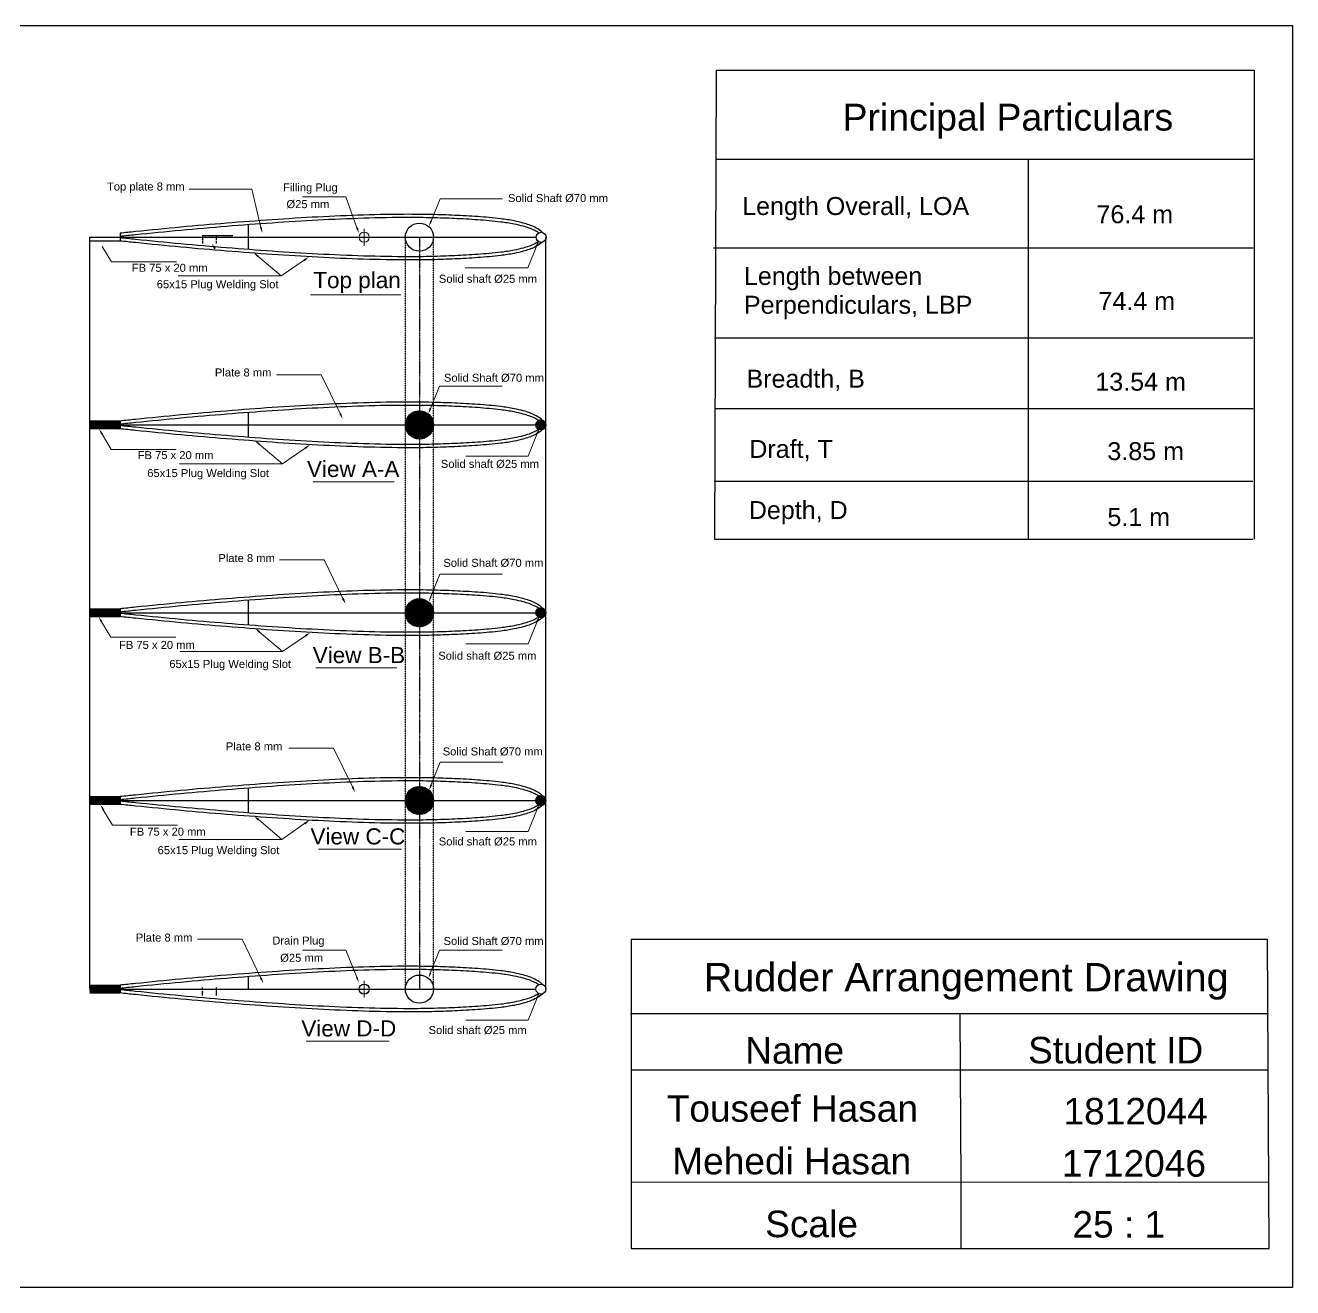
# Model space of a CAD drawing. Header units: inches. Extents: x 12838 to 25100, y 14333 to 18831.
# Drawn here: x 17410 to 20955, y 14779 to 18310 of the extents above; entities that cross this region are included whole.
import ezdxf

# ---------------------------------------------------------------- set-up
doc = ezdxf.new("R2010")
doc.units = ezdxf.units.IN
doc.header["$MEASUREMENT"] = 0
for name, pattern in [('ACAD_ISO02W100', [15, 12, -3]), ('HIDDEN2', [0.1875, 0.125, -0.0625]), ('PHANTOM2', [1.25, 0.625, -0.125, 0.125, -0.125, 0.125, -0.125])]:
    doc.linetypes.add(name, pattern=pattern)
for name, color, linetype in [('1', 50, 'Continuous'), ('PDF8_Geometry', 7, 'Continuous'), ('PDF8_Solid Fills', 7, 'Continuous'), ('PDF8_Text', 7, 'Continuous')]:
    doc.layers.add(name, color=color, linetype=linetype)
doc.layers.add('Text', color=255, linetype='Continuous', lineweight=13)
doc.styles.add('PDF Arial', font='arial.ttf')
doc.styles.get("Standard").update_dxf_attribs({"font": 'arial.ttf'})
pattern_1 = [(45, (-3588.4022, 87296.885), (-2.11800578, 2.11800578), []), (45, (-3586.9902, 87296.885), (-2.11800578, 2.11800578), [])]
pattern_2 = [(45, (-3588.4022, 86771.51), (-2.11800578, 2.11800578), []), (45, (-3586.9902, 86771.51), (-2.11800578, 2.11800578), [])]

msp = doc.modelspace()

# ---------------------------------------------------------------- hatches: boundary and pattern name
at = {"linetype": 'ACAD_ISO02W100', "true_color": 0x939598}
h = msp.add_hatch(dxfattribs=at)
h.set_pattern_fill('ANSI31', color=252, scale=9.3375)
h.set_pattern_definition([(45, (-3588.4022, 87296.8849), (-0.825326196, 0.825326196), [])])
h.paths.add_polyline_path([(18473.08055, 17192.28608), (18551.83055, 17192.28608, 1)])
h.paths.add_polyline_path([(18551.83055, 17192.28608), (18512.45555, 17192.28608), (18512.45555, 17152.91108, 0.4142135624)])
h.paths.add_polyline_path([(18512.45555, 17192.28608), (18473.08055, 17192.28608, 0.4142135624), (18512.45555, 17152.91108)])
h = msp.add_hatch(dxfattribs=at)
h.set_pattern_fill('ANSI32', color=252, scale=7.9875)
h.set_pattern_definition([(45, (-3588.4022, 87822.26), (-2.11800578, 2.11800578), []), (45, (-3586.9902, 87822.26), (-2.11800578, 2.11800578), [])])
h.paths.add_polyline_path([(17675.00555, 17192.28608), (17590.63055, 17192.28608), (17590.63055, 17181.03608), (17675.00555, 17181.03608)])
h.paths.add_polyline_path([(17675.00555, 17203.53608), (17590.63055, 17203.53608), (17590.63055, 17192.28608), (17675.00555, 17192.28608)])
h = msp.add_hatch(dxfattribs=at)
h.set_pattern_fill('ANSI32', color=252, scale=7.9875)
h.set_pattern_definition([(45, (-3588.4022, 87822.26), (-2.11800578, 2.11800578), []), (45, (-3586.9902, 87822.26), (-2.11800578, 2.11800578), [])])
h.paths.add_polyline_path([(17675.00555, 17192.28608), (17590.63055, 17192.28608), (17590.63055, 17181.03608), (17675.00555, 17181.03608)])
h.paths.add_polyline_path([(17675.00555, 17203.53608), (17590.63055, 17203.53608), (17590.63055, 17192.28608), (17675.00555, 17192.28608)])
h = msp.add_hatch(dxfattribs=at)
h.set_pattern_fill('ANSI31', color=252, scale=6.975)
h.set_pattern_definition([(45, (-3588.4022, 87296.8849), (-0.616508725, 0.616508725), [])])
h.paths.add_polyline_path([(18866.38055, 17192.28608, 1), (18838.25555, 17192.28608)])
h.paths.add_polyline_path([(18866.38055, 17192.28608), (18838.25555, 17192.28608, 1)])
h = msp.add_hatch(dxfattribs=at)
h.set_pattern_fill('ANSI31', color=252, scale=9.3375)
h.set_pattern_definition([(45, (-3588.4022, 86771.5099), (-0.825326196, 0.825326196), [])])
h.paths.add_polyline_path([(18473.08055, 16666.91108), (18551.83055, 16666.91108, 1)])
h.paths.add_polyline_path([(18551.83055, 16666.91108), (18512.45555, 16666.91108), (18512.45555, 16627.53608, 0.4142135624)])
h.paths.add_polyline_path([(18512.45555, 16666.91108), (18473.08055, 16666.91108, 0.4142135624), (18512.45555, 16627.53608)])
h = msp.add_hatch(dxfattribs=at)
h.set_pattern_fill('ANSI32', color=252, scale=7.9875)
h.set_pattern_definition(pattern_1)
h.paths.add_polyline_path([(17675.00555, 16666.91108), (17590.63055, 16666.91108), (17590.63055, 16655.66108), (17675.00555, 16655.66108)])
h.paths.add_polyline_path([(17675.00555, 16678.16108), (17590.63055, 16678.16108), (17590.63055, 16666.91108), (17675.00555, 16666.91108)])
h = msp.add_hatch(dxfattribs=at)
h.set_pattern_fill('ANSI32', color=252, scale=7.9875)
h.set_pattern_definition(pattern_1)
h.paths.add_polyline_path([(17675.00555, 16666.91108), (17590.63055, 16666.91108), (17590.63055, 16655.66108), (17675.00555, 16655.66108)])
h.paths.add_polyline_path([(17675.00555, 16678.16108), (17590.63055, 16678.16108), (17590.63055, 16666.91108), (17675.00555, 16666.91108)])
h = msp.add_hatch(dxfattribs=at)
h.set_pattern_fill('ANSI31', color=252, scale=6.975)
h.set_pattern_definition([(45, (-3588.4022, 86771.5099), (-0.616508725, 0.616508725), [])])
h.paths.add_polyline_path([(18866.38055, 16666.91108, 1), (18838.25555, 16666.91108)])
h.paths.add_polyline_path([(18866.38055, 16666.91108), (18838.25555, 16666.91108, 1)])
h = msp.add_hatch(dxfattribs=at)
h.set_pattern_fill('ANSI31', color=252, scale=9.3375)
h.set_pattern_definition([(45, (-3588.4022, 86246.1349), (-0.825326196, 0.825326196), [])])
h.paths.add_polyline_path([(18473.08055, 16141.53608), (18551.83055, 16141.53608, 1)])
h.paths.add_polyline_path([(18551.83055, 16141.53608), (18512.45555, 16141.53608), (18512.45555, 16102.16108, 0.4142135624)])
h.paths.add_polyline_path([(18512.45555, 16141.53608), (18473.08055, 16141.53608, 0.4142135624), (18512.45555, 16102.16108)])
h = msp.add_hatch(dxfattribs=at)
h.set_pattern_fill('ANSI32', color=252, scale=7.9875)
h.set_pattern_definition(pattern_2)
h.paths.add_polyline_path([(17675.00555, 16141.53608), (17590.63055, 16141.53608), (17590.63055, 16130.28608), (17675.00555, 16130.28608)])
h.paths.add_polyline_path([(17675.00555, 16152.78608), (17590.63055, 16152.78608), (17590.63055, 16141.53608), (17675.00555, 16141.53608)])
h = msp.add_hatch(dxfattribs=at)
h.set_pattern_fill('ANSI32', color=252, scale=7.9875)
h.set_pattern_definition(pattern_2)
h.paths.add_polyline_path([(17675.00555, 16141.53608), (17590.63055, 16141.53608), (17590.63055, 16130.28608), (17675.00555, 16130.28608)])
h.paths.add_polyline_path([(17675.00555, 16152.78608), (17590.63055, 16152.78608), (17590.63055, 16141.53608), (17675.00555, 16141.53608)])
h = msp.add_hatch(dxfattribs=at)
h.set_pattern_fill('ANSI31', color=252, scale=6.975)
h.set_pattern_definition([(45, (-3588.4022, 86246.1349), (-0.616508725, 0.616508725), [])])
h.paths.add_polyline_path([(18866.38055, 16141.53608, 1), (18838.25555, 16141.53608)])
h.paths.add_polyline_path([(18866.38055, 16141.53608), (18838.25555, 16141.53608, 1)])
h = msp.add_hatch(dxfattribs=at)
h.set_pattern_fill('ANSI32', color=252, scale=7.9875)
h.set_pattern_definition([(45, (-3588.4022, 86243.885), (-2.11800578, 2.11800578), []), (45, (-3586.9902, 86243.885), (-2.11800578, 2.11800578), [])])
h.paths.add_polyline_path([(17675.00555, 15613.91108), (17590.63055, 15613.91108), (17590.63055, 15602.66108), (17675.00555, 15602.66108)])
h.paths.add_polyline_path([(17675.00555, 15625.16108), (17590.63055, 15625.16108), (17590.63055, 15613.91108), (17675.00555, 15613.91108)])

# ---------------------------------------------------------------- linework, layer by layer
for p, q in [((19342.38651, 18184.55099), (19337.63722, 16872.69019)), ((19342.38651, 18184.55099), (20846.92478, 18184.55099)), ((20846.92478, 18184.55099), (20846.92478, 16872.69019)), ((19343.10938, 17935.40534), (20844.48272, 17935.40534)), ((20215.25942, 17935.40534), (20215.25942, 16872.69019)), ((19335.2865, 17687.88559), (20844.1731, 17687.88559)), ((19337.71768, 17436.23871), (20843.70087, 17436.23871)), ((19337.72461, 17238.21999), (20844.17497, 17238.21999)), ((19336.50481, 17034.69527), (20843.88195, 17034.69527)), ((19337.63722, 16872.69019), (20843.54847, 16872.69019)), ((20884.40207, 15752.70689), (19104.60788, 15752.70689)), ((19104.60788, 15752.70689), (19104.60788, 14888.51902)), ((20889.65601, 14888.51902), (20884.40207, 15752.70689)), ((19102.349, 15545.44743), (20887.19703, 15545.44743)), ((20023.61932, 15544.1546), (20026.45644, 15074.43447)), ((19103.76716, 15387.72551), (20887.6324, 15387.72551)), ((20888.46659, 15073.69852), (19104.61807, 15072.89293)), ((20026.45644, 15074.43447), (20026.5404, 14888.51902)), ((19104.60788, 14888.51902), (20889.65601, 14888.51902))]:
    msp.add_line(p, q)
at = {"linetype": 'ByBlock'}
for p, q in [((17675.00555, 17728.91108), (17675.00555, 17706.41108)), ((18033.13308, 17752.35403), (18033.13308, 17682.97914)), ((17675.00555, 17706.41108), (17590.63055, 17706.41108)), ((17905.6594, 17722.06793), (17990.0344, 17722.06793)), ((17590.63055, 17203.53608), (17675.00555, 17203.53608)), ((17675.00555, 17203.53608), (17675.00555, 17181.03608)), ((18033.20555, 17226.97353), (18033.20555, 17157.59864)), ((17675.00555, 17181.03608), (17590.63055, 17181.03608)), ((18033.20555, 16701.59853), (18033.20555, 16632.22364)), ((18033.20555, 16701.59853), (18033.20555, 16632.22364)), ((17590.63055, 16678.16108), (17675.00555, 16678.16108)), ((17675.00555, 16678.16108), (17675.00555, 16655.66108)), ((17675.00555, 16655.66108), (17590.63055, 16655.66108)), ((18033.20555, 16176.22353), (18033.20555, 16106.84864)), ((17590.63055, 16152.78608), (17675.00555, 16152.78608)), ((17675.00555, 16130.28608), (17590.63055, 16130.28608)), ((17675.00555, 16152.78608), (17675.00555, 16130.28608)), ((18033.20555, 15648.59853), (18033.20555, 15613.91108)), ((17590.63055, 15625.16108), (17675.00555, 15625.16108)), ((17675.00555, 15602.66108), (17590.63055, 15602.66108)), ((17675.00555, 15625.16108), (17675.00555, 15602.66108))]:
    msp.add_line(p, q, dxfattribs=at)
at = {"linetype": 'ACAD_ISO02W100'}
for p, q in [((17905.6594, 17722.06793), (17905.6594, 17699.56793)), ((17590.63055, 17192.28608), (17590.63055, 17203.53608)), ((17590.63055, 17203.53608), (17675.00555, 17203.53608)), ((17590.63055, 17192.28608), (17590.63055, 17194.96358)), ((17675.00555, 17203.53608), (17675.00555, 17181.03608)), ((17590.63055, 17192.28608), (17590.63055, 17189.60858)), ((17590.63055, 17192.28608), (17590.63055, 17181.03608)), ((17675.00555, 17181.03608), (17590.63055, 17181.03608)), ((17590.63055, 16678.16108), (17675.00555, 16678.16108)), ((17590.63055, 16666.91108), (17590.63055, 16669.58858)), ((17590.63055, 16666.91108), (17590.63055, 16664.23358)), ((17675.00555, 16678.16108), (17675.00555, 16655.66108)), ((17675.00555, 16655.66108), (17590.63055, 16655.66108)), ((17590.63055, 16152.78608), (17675.00555, 16152.78608)), ((17590.63055, 16141.53608), (17590.63055, 16144.21358)), ((17590.63055, 16141.53608), (17590.63055, 16138.85858)), ((17675.00555, 16130.28608), (17590.63055, 16130.28608)), ((17675.00555, 16152.78608), (17675.00555, 16130.28608)), ((17590.63055, 15625.16108), (17675.00555, 15625.16108)), ((17675.00555, 15602.66108), (17590.63055, 15602.66108)), ((17675.00555, 15625.16108), (17675.00555, 15602.66108)), ((17905.6594, 15595.81793), (17905.6594, 15618.31793))]:
    msp.add_line(p, q, dxfattribs=at)
at = {"linetype": 'PHANTOM2'}
msp.add_line((18512.45555, 17717.66108), (18512.45555, 15613.91108), dxfattribs=at)
msp.add_lwpolyline([(12837.68468, 18310.24436), (20954.97252, 18310.24436), (20954.97252, 14778.63032), (12837.68468, 14778.63032)], close=True)
for centre in [(18512.45555, 17717.66108), (18512.45555, 17192.28608), (18512.45555, 16666.91108), (18512.45555, 16141.53608), (18512.45555, 15613.91108)]:
    msp.add_circle(centre, 39.375)
at = {"linetype": 'ByBlock'}
for centre in [(18852.75477, 17717.1684), (18852.31805, 17192.28608), (18852.31805, 16666.91108), (18852.31805, 16141.53608), (18852.31805, 15613.91108)]:
    msp.add_circle(centre, 14.0625, dxfattribs=at)
at = {"layer": '1', "lineweight": -2}
for p, q in [((17590.63055, 15613.91108), (17590.63055, 17717.66108)), ((17590.63055, 17717.66108), (18838.25555, 17717.66108)), ((18866.38055, 15613.91108), (18866.38055, 17717.66108)), ((17590.63055, 17192.28608), (18866.38055, 17192.28608)), ((17590.63055, 16666.91108), (18866.38055, 16666.91108)), ((17590.63055, 16141.53608), (18866.38055, 16141.53608)), ((17590.63055, 15613.91108), (18838.25555, 15613.91108))]:
    msp.add_line(p, q, dxfattribs=at)
at = {"layer": '1', "linetype": 'ACAD_ISO02W100'}
for p, q in [((17905.6594, 17710.81793), (17905.6594, 17712.15668)), ((17905.6594, 17710.81793), (17905.6594, 17709.47918)), ((17943.71636, 17722.06793), (17943.71636, 17699.56793)), ((17590.63055, 17192.28608), (17590.63055, 17193.62483)), ((17628.68751, 17203.53608), (17628.68751, 17181.03608)), ((17590.63055, 17192.28608), (17590.63055, 17190.94733)), ((17590.63055, 16666.91108), (17590.63055, 16668.24983)), ((17590.63055, 16666.91108), (17590.63055, 16665.57233)), ((17628.68751, 16678.16108), (17628.68751, 16655.66108)), ((17628.68751, 16678.16108), (17628.68751, 16655.66108)), ((17590.63055, 16141.53608), (17590.63055, 16142.87483)), ((17590.63055, 16141.53608), (17590.63055, 16140.19733)), ((17628.68751, 16152.78608), (17628.68751, 16130.28608)), ((17905.6594, 15607.06793), (17905.6594, 15608.40668)), ((17905.6594, 15607.06793), (17905.6594, 15605.72918)), ((17943.71636, 15618.31793), (17943.71636, 15595.81793))]:
    msp.add_line(p, q, dxfattribs=at)
at = {"layer": '1', "linetype": 'HIDDEN2'}
for p, q in [((18473.08056, 15613.89032), (18473.08056, 17717.64269)), ((18551.83055, 15613.93519), (18551.83056, 17717.68244))]:
    msp.add_line(p, q, dxfattribs=at)
at = {"layer": '1', "linetype": 'ByBlock'}
for p, q in [((17628.68751, 17203.53608), (17628.68751, 17181.03608)), ((17628.68751, 16152.78608), (17628.68751, 16130.28608)), ((17943.71636, 15618.31793), (17943.71636, 15595.81793))]:
    msp.add_line(p, q, dxfattribs=at)
at = {"layer": '1'}
msp.add_line((17590.63055, 15613.91108), (18838.25555, 15613.91108), dxfattribs=at)
msp.add_circle((18357.82847, 15613.91108), 14.0625, dxfattribs=at)
for points, knots in [([(18855.93627, 17731.25014), (18854.37177, 17732.77149), (18848.61555, 17737.72468), (18829.56269, 17749.03846), (18805.96474, 17756.70548), (18773.53293, 17764.4086), (18731.80765, 17770.45539), (18675.31394, 17775.34), (18611.03599, 17778.9141), (18547.1258, 17781.1343), (18461.97282, 17781.88138), (18355.80357, 17779.96378), (18228.07226, 17774.30607), (18100.56506, 17766.55989), (17972.70299, 17756.78643), (17845.18051, 17745.90084), (17745.85205, 17736.01809), (17689.25182, 17730.10031), (17675.00555, 17728.56796)], [16.4044447317, 16.4044447317, 16.4044447317, 16.4044447317, 22.83598914, 38.2427571333, 68.5747880577, 91.4074861024, 125.7119114729, 183.0557245655, 240.1763346813, 297.2089998829, 353.6118801285, 467.2272703712, 580.330021885, 694.539251372, 807.8592412237, 922.2822673155, 1035.8280924259, 1074.0373163213, 1074.0373163213, 1074.0373163213, 1074.0373163213]), ([(18845.83291, 17730.13894), (18842.44744, 17732.33168), (18827.75724, 17740.62505), (18805.96474, 17747.70548), (18773.53293, 17755.4086), (18731.80765, 17761.45539), (18675.31394, 17766.34), (18611.03599, 17769.9141), (18547.1258, 17772.1343), (18461.97282, 17772.88138), (18355.80357, 17770.96378), (18228.07226, 17765.30607), (18100.56506, 17757.55989), (17972.70299, 17747.78643), (17845.18051, 17736.90084), (17745.85205, 17727.01809), (17689.25182, 17721.10031), (17675.00555, 17719.56796)], [28.082307944, 28.082307944, 28.082307944, 28.082307944, 38.2427571333, 68.5747880577, 91.4074861024, 125.7119114729, 183.0557245655, 240.1763346813, 297.2089998829, 353.6118801285, 467.2272703712, 580.330021885, 694.539251372, 807.8592412237, 922.2822673155, 1035.8280924259, 1074.0373163213, 1074.0373163213, 1074.0373163213, 1074.0373163213]), ([(18845.83291, 17705.18323), (18842.44744, 17702.99048), (18827.75724, 17694.69711), (18805.96474, 17687.61669), (18773.53293, 17679.91357), (18731.80765, 17673.86678), (18675.31394, 17668.98216), (18611.03599, 17665.40806), (18547.1258, 17663.18786), (18461.97282, 17662.44078), (18355.80357, 17664.35838), (18228.07226, 17670.0161), (18100.56506, 17677.76227), (17972.70299, 17687.53574), (17845.18051, 17698.42133), (17745.85205, 17708.30407), (17689.25182, 17714.22185), (17675.00555, 17715.7542)], [28.082307944, 28.082307944, 28.082307944, 28.082307944, 38.2427571333, 68.5747880577, 91.4074861024, 125.7119114729, 183.0557245655, 240.1763346813, 297.2089998829, 353.6118801285, 467.2272703712, 580.330021885, 694.539251372, 807.8592412237, 922.2822673155, 1035.8280924259, 1074.0373163213, 1074.0373163213, 1074.0373163213, 1074.0373163213]), ([(18855.93627, 17704.07203), (18854.37177, 17702.55067), (18848.61555, 17697.59748), (18829.56269, 17686.28371), (18805.96474, 17678.61669), (18773.53293, 17670.91357), (18731.80765, 17664.86678), (18675.31394, 17659.98216), (18611.03599, 17656.40806), (18547.1258, 17654.18786), (18461.97282, 17653.44078), (18355.80357, 17655.35838), (18228.07226, 17661.0161), (18100.56506, 17668.76227), (17972.70299, 17678.53574), (17845.18051, 17689.42133), (17745.85205, 17699.30407), (17689.25182, 17705.22185), (17675.00555, 17706.7542)], [16.4044447316, 16.4044447316, 16.4044447316, 16.4044447316, 22.83598914, 38.2427571333, 68.5747880577, 91.4074861024, 125.7119114729, 183.0557245655, 240.1763346813, 297.2089998829, 353.6118801285, 467.2272703712, 580.330021885, 694.539251372, 807.8592412237, 922.2822673155, 1035.8280924259, 1074.0373163213, 1074.0373163213, 1074.0373163213, 1074.0373163213]), ([(18855.93627, 17205.87514), (18854.37177, 17207.39649), (18848.61555, 17212.34968), (18829.56269, 17223.66346), (18805.96474, 17231.33048), (18773.53293, 17239.0336), (18731.80765, 17245.08039), (18675.31394, 17249.965), (18611.03599, 17253.5391), (18547.1258, 17255.7593), (18461.97282, 17256.50638), (18355.80357, 17254.58878), (18228.07226, 17248.93107), (18100.56506, 17241.18489), (17972.70299, 17231.41143), (17845.18051, 17220.52584), (17745.85205, 17210.64309), (17689.25182, 17204.72531), (17675.00555, 17203.19296)], [16.4044447317, 16.4044447317, 16.4044447317, 16.4044447317, 22.83598914, 38.2427571333, 68.5747880577, 91.4074861024, 125.7119114729, 183.0557245655, 240.1763346813, 297.2089998829, 353.6118801285, 467.2272703712, 580.330021885, 694.539251372, 807.8592412237, 922.2822673155, 1035.8280924259, 1074.0373163213, 1074.0373163213, 1074.0373163213, 1074.0373163213]), ([(18845.83291, 17204.76394), (18842.44744, 17206.95668), (18827.75724, 17215.25005), (18805.96474, 17222.33048), (18773.53293, 17230.0336), (18731.80765, 17236.08039), (18675.31394, 17240.965), (18611.03599, 17244.5391), (18547.1258, 17246.7593), (18461.97282, 17247.50638), (18355.80357, 17245.58878), (18228.07226, 17239.93107), (18100.56506, 17232.18489), (17972.70299, 17222.41143), (17845.18051, 17211.52584), (17745.85205, 17201.64309), (17689.25182, 17195.72531), (17675.00555, 17194.19296)], [28.082307944, 28.082307944, 28.082307944, 28.082307944, 38.2427571333, 68.5747880577, 91.4074861024, 125.7119114729, 183.0557245655, 240.1763346813, 297.2089998829, 353.6118801285, 467.2272703712, 580.330021885, 694.539251372, 807.8592412237, 922.2822673155, 1035.8280924259, 1074.0373163213, 1074.0373163213, 1074.0373163213, 1074.0373163213]), ([(18845.83291, 17179.80823), (18842.44744, 17177.61548), (18827.75724, 17169.32211), (18805.96474, 17162.24169), (18773.53293, 17154.53857), (18731.80765, 17148.49178), (18675.31394, 17143.60716), (18611.03599, 17140.03306), (18547.1258, 17137.81286), (18461.97282, 17137.06578), (18355.80357, 17138.98338), (18228.07226, 17144.6411), (18100.56506, 17152.38727), (17972.70299, 17162.16074), (17845.18051, 17173.04633), (17745.85205, 17182.92907), (17689.25182, 17188.84685), (17675.00555, 17190.3792)], [28.082307944, 28.082307944, 28.082307944, 28.082307944, 38.2427571333, 68.5747880577, 91.4074861024, 125.7119114729, 183.0557245655, 240.1763346813, 297.2089998829, 353.6118801285, 467.2272703712, 580.330021885, 694.539251372, 807.8592412237, 922.2822673155, 1035.8280924259, 1074.0373163213, 1074.0373163213, 1074.0373163213, 1074.0373163213]), ([(18855.93627, 17178.69703), (18854.37177, 17177.17567), (18848.61555, 17172.22248), (18829.56269, 17160.90871), (18805.96474, 17153.24169), (18773.53293, 17145.53857), (18731.80765, 17139.49178), (18675.31394, 17134.60716), (18611.03599, 17131.03306), (18547.1258, 17128.81286), (18461.97282, 17128.06578), (18355.80357, 17129.98338), (18228.07226, 17135.6411), (18100.56506, 17143.38727), (17972.70299, 17153.16074), (17845.18051, 17164.04633), (17745.85205, 17173.92907), (17689.25182, 17179.84685), (17675.00555, 17181.3792)], [16.4044447316, 16.4044447316, 16.4044447316, 16.4044447316, 22.83598914, 38.2427571333, 68.5747880577, 91.4074861024, 125.7119114729, 183.0557245655, 240.1763346813, 297.2089998829, 353.6118801285, 467.2272703712, 580.330021885, 694.539251372, 807.8592412237, 922.2822673155, 1035.8280924259, 1074.0373163213, 1074.0373163213, 1074.0373163213, 1074.0373163213]), ([(18855.93627, 16680.50014), (18854.37177, 16682.02149), (18848.61555, 16686.97468), (18829.56269, 16698.28846), (18805.96474, 16705.95548), (18773.53293, 16713.6586), (18731.80765, 16719.70539), (18675.31394, 16724.59), (18611.03599, 16728.1641), (18547.1258, 16730.3843), (18461.97282, 16731.13138), (18355.80357, 16729.21378), (18228.07226, 16723.55607), (18100.56506, 16715.80989), (17972.70299, 16706.03643), (17845.18051, 16695.15084), (17745.85205, 16685.26809), (17689.25182, 16679.35031), (17675.00555, 16677.81796)], [16.4044447317, 16.4044447317, 16.4044447317, 16.4044447317, 22.83598914, 38.2427571333, 68.5747880577, 91.4074861024, 125.7119114729, 183.0557245655, 240.1763346813, 297.2089998829, 353.6118801285, 467.2272703712, 580.330021885, 694.539251372, 807.8592412237, 922.2822673155, 1035.8280924259, 1074.0373163213, 1074.0373163213, 1074.0373163213, 1074.0373163213]), ([(18845.83291, 16679.38894), (18842.44744, 16681.58168), (18827.75724, 16689.87505), (18805.96474, 16696.95548), (18773.53293, 16704.6586), (18731.80765, 16710.70539), (18675.31394, 16715.59), (18611.03599, 16719.1641), (18547.1258, 16721.3843), (18461.97282, 16722.13138), (18355.80357, 16720.21378), (18228.07226, 16714.55607), (18100.56506, 16706.80989), (17972.70299, 16697.03643), (17845.18051, 16686.15084), (17745.85205, 16676.26809), (17689.25182, 16670.35031), (17675.00555, 16668.81796)], [28.082307944, 28.082307944, 28.082307944, 28.082307944, 38.2427571333, 68.5747880577, 91.4074861024, 125.7119114729, 183.0557245655, 240.1763346813, 297.2089998829, 353.6118801285, 467.2272703712, 580.330021885, 694.539251372, 807.8592412237, 922.2822673155, 1035.8280924259, 1074.0373163213, 1074.0373163213, 1074.0373163213, 1074.0373163213]), ([(18845.83291, 16654.43323), (18842.44744, 16652.24048), (18827.75724, 16643.94711), (18805.96474, 16636.86669), (18773.53293, 16629.16357), (18731.80765, 16623.11678), (18675.31394, 16618.23216), (18611.03599, 16614.65806), (18547.1258, 16612.43786), (18461.97282, 16611.69078), (18355.80357, 16613.60838), (18228.07226, 16619.2661), (18100.56506, 16627.01227), (17972.70299, 16636.78574), (17845.18051, 16647.67133), (17745.85205, 16657.55407), (17689.25182, 16663.47185), (17675.00555, 16665.0042)], [28.082307944, 28.082307944, 28.082307944, 28.082307944, 38.2427571333, 68.5747880577, 91.4074861024, 125.7119114729, 183.0557245655, 240.1763346813, 297.2089998829, 353.6118801285, 467.2272703712, 580.330021885, 694.539251372, 807.8592412237, 922.2822673155, 1035.8280924259, 1074.0373163213, 1074.0373163213, 1074.0373163213, 1074.0373163213]), ([(18855.93627, 16653.32203), (18854.37177, 16651.80067), (18848.61555, 16646.84748), (18829.56269, 16635.53371), (18805.96474, 16627.86669), (18773.53293, 16620.16357), (18731.80765, 16614.11678), (18675.31394, 16609.23216), (18611.03599, 16605.65806), (18547.1258, 16603.43786), (18461.97282, 16602.69078), (18355.80357, 16604.60838), (18228.07226, 16610.2661), (18100.56506, 16618.01227), (17972.70299, 16627.78574), (17845.18051, 16638.67133), (17745.85205, 16648.55407), (17689.25182, 16654.47185), (17675.00555, 16656.0042)], [16.4044447316, 16.4044447316, 16.4044447316, 16.4044447316, 22.83598914, 38.2427571333, 68.5747880577, 91.4074861024, 125.7119114729, 183.0557245655, 240.1763346813, 297.2089998829, 353.6118801285, 467.2272703712, 580.330021885, 694.539251372, 807.8592412237, 922.2822673155, 1035.8280924259, 1074.0373163213, 1074.0373163213, 1074.0373163213, 1074.0373163213]), ([(18855.93627, 16155.12514), (18854.37177, 16156.64649), (18848.61555, 16161.59968), (18829.56269, 16172.91346), (18805.96474, 16180.58048), (18773.53293, 16188.2836), (18731.80765, 16194.33039), (18675.31394, 16199.215), (18611.03599, 16202.7891), (18547.1258, 16205.0093), (18461.97282, 16205.75638), (18355.80357, 16203.83878), (18228.07226, 16198.18107), (18100.56506, 16190.43489), (17972.70299, 16180.66143), (17845.18051, 16169.77584), (17745.85205, 16159.89309), (17689.25182, 16153.97531), (17675.00555, 16152.44296)], [16.4044447317, 16.4044447317, 16.4044447317, 16.4044447317, 22.83598914, 38.2427571333, 68.5747880577, 91.4074861024, 125.7119114729, 183.0557245655, 240.1763346813, 297.2089998829, 353.6118801285, 467.2272703712, 580.330021885, 694.539251372, 807.8592412237, 922.2822673155, 1035.8280924259, 1074.0373163213, 1074.0373163213, 1074.0373163213, 1074.0373163213]), ([(18845.83291, 16154.01394), (18842.44744, 16156.20668), (18827.75724, 16164.50005), (18805.96474, 16171.58048), (18773.53293, 16179.2836), (18731.80765, 16185.33039), (18675.31394, 16190.215), (18611.03599, 16193.7891), (18547.1258, 16196.0093), (18461.97282, 16196.75638), (18355.80357, 16194.83878), (18228.07226, 16189.18107), (18100.56506, 16181.43489), (17972.70299, 16171.66143), (17845.18051, 16160.77584), (17745.85205, 16150.89309), (17689.25182, 16144.97531), (17675.00555, 16143.44296)], [28.082307944, 28.082307944, 28.082307944, 28.082307944, 38.2427571333, 68.5747880577, 91.4074861024, 125.7119114729, 183.0557245655, 240.1763346813, 297.2089998829, 353.6118801285, 467.2272703712, 580.330021885, 694.539251372, 807.8592412237, 922.2822673155, 1035.8280924259, 1074.0373163213, 1074.0373163213, 1074.0373163213, 1074.0373163213]), ([(18845.83291, 16129.05823), (18842.44744, 16126.86548), (18827.75724, 16118.57211), (18805.96474, 16111.49169), (18773.53293, 16103.78857), (18731.80765, 16097.74178), (18675.31394, 16092.85716), (18611.03599, 16089.28306), (18547.1258, 16087.06286), (18461.97282, 16086.31578), (18355.80357, 16088.23338), (18228.07226, 16093.8911), (18100.56506, 16101.63727), (17972.70299, 16111.41074), (17845.18051, 16122.29633), (17745.85205, 16132.17907), (17689.25182, 16138.09685), (17675.00555, 16139.6292)], [28.082307944, 28.082307944, 28.082307944, 28.082307944, 38.2427571333, 68.5747880577, 91.4074861024, 125.7119114729, 183.0557245655, 240.1763346813, 297.2089998829, 353.6118801285, 467.2272703712, 580.330021885, 694.539251372, 807.8592412237, 922.2822673155, 1035.8280924259, 1074.0373163213, 1074.0373163213, 1074.0373163213, 1074.0373163213]), ([(18855.93627, 16127.94703), (18854.37177, 16126.42567), (18848.61555, 16121.47248), (18829.56269, 16110.15871), (18805.96474, 16102.49169), (18773.53293, 16094.78857), (18731.80765, 16088.74178), (18675.31394, 16083.85716), (18611.03599, 16080.28306), (18547.1258, 16078.06286), (18461.97282, 16077.31578), (18355.80357, 16079.23338), (18228.07226, 16084.8911), (18100.56506, 16092.63727), (17972.70299, 16102.41074), (17845.18051, 16113.29633), (17745.85205, 16123.17907), (17689.25182, 16129.09685), (17675.00555, 16130.6292)], [16.4044447316, 16.4044447316, 16.4044447316, 16.4044447316, 22.83598914, 38.2427571333, 68.5747880577, 91.4074861024, 125.7119114729, 183.0557245655, 240.1763346813, 297.2089998829, 353.6118801285, 467.2272703712, 580.330021885, 694.539251372, 807.8592412237, 922.2822673155, 1035.8280924259, 1074.0373163213, 1074.0373163213, 1074.0373163213, 1074.0373163213]), ([(18855.93627, 15627.50014), (18854.37177, 15629.02149), (18848.61555, 15633.97468), (18829.56269, 15645.28846), (18805.96474, 15652.95548), (18773.53293, 15660.6586), (18731.80765, 15666.70539), (18675.31394, 15671.59), (18611.03599, 15675.1641), (18547.1258, 15677.3843), (18461.97282, 15678.13138), (18355.80357, 15676.21378), (18228.07226, 15670.55607), (18100.56506, 15662.80989), (17972.70299, 15653.03643), (17845.18051, 15642.15084), (17745.85205, 15632.26809), (17689.25182, 15626.35031), (17675.00555, 15624.81796)], [16.4044447317, 16.4044447317, 16.4044447317, 16.4044447317, 22.83598914, 38.2427571333, 68.5747880577, 91.4074861024, 125.7119114729, 183.0557245655, 240.1763346813, 297.2089998829, 353.6118801285, 467.2272703712, 580.330021885, 694.539251372, 807.8592412237, 922.2822673155, 1035.8280924259, 1074.0373163213, 1074.0373163213, 1074.0373163213, 1074.0373163213]), ([(18845.83291, 15626.38894), (18842.44744, 15628.58168), (18827.75724, 15636.87505), (18805.96474, 15643.95548), (18773.53293, 15651.6586), (18731.80765, 15657.70539), (18675.31394, 15662.59), (18611.03599, 15666.1641), (18547.1258, 15668.3843), (18461.97282, 15669.13138), (18355.80357, 15667.21378), (18228.07226, 15661.55607), (18100.56506, 15653.80989), (17972.70299, 15644.03643), (17845.18051, 15633.15084), (17745.85205, 15623.26809), (17689.25182, 15617.35031), (17675.00555, 15615.81796)], [28.082307944, 28.082307944, 28.082307944, 28.082307944, 38.2427571333, 68.5747880577, 91.4074861024, 125.7119114729, 183.0557245655, 240.1763346813, 297.2089998829, 353.6118801285, 467.2272703712, 580.330021885, 694.539251372, 807.8592412237, 922.2822673155, 1035.8280924259, 1074.0373163213, 1074.0373163213, 1074.0373163213, 1074.0373163213]), ([(18845.83291, 15601.43323), (18842.44744, 15599.24048), (18827.75724, 15590.94711), (18805.96474, 15583.86669), (18773.53293, 15576.16357), (18731.80765, 15570.11678), (18675.31394, 15565.23216), (18611.03599, 15561.65806), (18547.1258, 15559.43786), (18461.97282, 15558.69078), (18355.80357, 15560.60838), (18228.07226, 15566.2661), (18100.56506, 15574.01227), (17972.70299, 15583.78574), (17845.18051, 15594.67133), (17745.85205, 15604.55407), (17689.25182, 15610.47185), (17675.00555, 15612.0042)], [28.082307944, 28.082307944, 28.082307944, 28.082307944, 38.2427571333, 68.5747880577, 91.4074861024, 125.7119114729, 183.0557245655, 240.1763346813, 297.2089998829, 353.6118801285, 467.2272703712, 580.330021885, 694.539251372, 807.8592412237, 922.2822673155, 1035.8280924259, 1074.0373163213, 1074.0373163213, 1074.0373163213, 1074.0373163213]), ([(18855.93627, 15600.32203), (18854.37177, 15598.80067), (18848.61555, 15593.84748), (18829.56269, 15582.53371), (18805.96474, 15574.86669), (18773.53293, 15567.16357), (18731.80765, 15561.11678), (18675.31394, 15556.23216), (18611.03599, 15552.65806), (18547.1258, 15550.43786), (18461.97282, 15549.69078), (18355.80357, 15551.60838), (18228.07226, 15557.2661), (18100.56506, 15565.01227), (17972.70299, 15574.78574), (17845.18051, 15585.67133), (17745.85205, 15595.55407), (17689.25182, 15601.47185), (17675.00555, 15603.0042)], [16.4044447316, 16.4044447316, 16.4044447316, 16.4044447316, 22.83598914, 38.2427571333, 68.5747880577, 91.4074861024, 125.7119114729, 183.0557245655, 240.1763346813, 297.2089998829, 353.6118801285, 467.2272703712, 580.330021885, 694.539251372, 807.8592412237, 922.2822673155, 1035.8280924259, 1074.0373163213, 1074.0373163213, 1074.0373163213, 1074.0373163213])]:
    msp.add_open_spline(points, degree=3, knots=knots, dxfattribs=at)
at = {"layer": 'PDF8_Geometry', "lineweight": 18}
for points in [[(18069.06971, 17744.91617), (18043.24016, 17851.97286), (17867.87111, 17851.97286)], [(18337.67912, 17743.98024), (18306.75163, 17830.30531), (18185.42072, 17830.30531)], [(18544.816, 17762.64948), (18569.96583, 17825.18418), (18744.99501, 17825.18418)], [(18358.07087, 17693.68059), (18358.07087, 17740.58161)], [(17625.21229, 17691.79699), (17650.70197, 17648.97432), (17832.52841, 17648.97432)], [(18840.64923, 17694.01548), (18815.49941, 17631.48078), (18640.47022, 17631.48078)], [(18060.34907, 17664.38023), (18125.60267, 17608.98265), (17837.73913, 17608.98265)], [(18189.83668, 17653.16477), (18125.60267, 17608.98265)], [(18290.52085, 17224.2255), (18237.84216, 17332.64164), (18112.77276, 17332.64164)], [(18543.2028, 17238.64056), (18568.35262, 17301.17526), (18743.38181, 17301.17526)], [(17624.61443, 17166.42199), (17650.10412, 17123.59932), (17831.93056, 17123.59932)], [(18841.95119, 17167.87223), (18816.80137, 17105.33753), (18641.77218, 17105.33753)], [(18063.69324, 17138.86166), (18128.94684, 17083.46408), (17841.0833, 17083.46408)], [(18193.18085, 17127.6462), (18128.94684, 17083.46408)], [(18298.2691, 16706.54766), (18245.59041, 16814.96379), (18120.52101, 16814.96379)], [(18544.4134, 16712.25449), (18569.56323, 16774.78919), (18744.59241, 16774.78919)], [(17623.3817, 16641.04699), (17648.87139, 16598.22432), (17830.69782, 16598.22432)], [(18841.95119, 16642.49723), (18816.80137, 16579.96253), (18641.77218, 16579.96253)], [(18064.43386, 16613.45512), (18129.68746, 16558.05754), (17841.82393, 16558.05754)], [(18193.92148, 16602.23966), (18129.68746, 16558.05754)], [(18324.91012, 16179.70032), (18272.23144, 16288.11645), (18147.16204, 16288.11645)], [(18545.46246, 16185.93348), (18570.61229, 16248.46818), (18745.64148, 16248.46818)], [(17628.1475, 16115.67199), (17653.63719, 16072.84932), (17835.46362, 16072.84932)], [(18841.95119, 16117.12223), (18816.80137, 16054.58753), (18641.77218, 16054.58753)], [(18061.78967, 16088.19316), (18127.04327, 16032.79557), (17839.17973, 16032.79557)], [(18191.27728, 16076.97769), (18127.04327, 16032.79557)], [(18068.91052, 15644.75838), (18016.23183, 15753.17452), (17891.16243, 15753.17452)], [(18337.28901, 15647.11709), (18306.70138, 15723.24629), (18185.37047, 15723.24629)], [(18543.53239, 15659.99839), (18568.68221, 15722.53309), (18743.7114, 15722.53309)], [(18357.82847, 15590.36005), (18357.82847, 15637.26108)], [(18841.95119, 15589.49723), (18816.80137, 15526.96253), (18641.77218, 15526.96253)]]:
    msp.add_lwpolyline(points, dxfattribs=at)
at = {"layer": 'PDF8_Geometry', "lineweight": 13}
for points in [[(18207.83193, 17556.37727), (18460.65106, 17556.37727)], [(18215.40181, 17033.45076), (18442.0901, 17033.45076)], [(18222.61419, 16512.75372), (18449.30248, 16512.75372)], [(18229.87736, 16005.5479), (18462.00345, 16005.5479)], [(18195.24509, 15468.3184), (18427.37117, 15468.3184)]]:
    msp.add_lwpolyline(points, dxfattribs=at)
at = {"layer": 'PDF8_Geometry', "lineweight": 18}
for centre in [(18357.87872, 17717.57148), (18357.82847, 15613.91108)]:
    msp.add_circle(centre, 14.12853, dxfattribs=at)
at = {"layer": 'PDF8_Solid Fills', "transparency": 33554559}
for points in [[(18547.5349, 17761.62989), (18538.69848, 17747.0158), (18542.43696, 17763.66907)], [(18066.35081, 17744.23645), (18073.14806, 17728.60277), (18071.78861, 17745.5959)], [(18340.39802, 17744.65996), (18343.45678, 17728.0067), (18335.30008, 17742.96065)], [(17942.96003, 17686.65316), (17931.74457, 17699.56793), (17937.8621, 17683.59439)], [(18838.36705, 17694.54238), (18847.20348, 17709.15647), (18843.46499, 17692.50321)], [(18058.64975, 17662.34106), (18047.43429, 17675.25583), (18062.38824, 17666.41941)], [(18188.13737, 17655.54381), (18203.77104, 17662.68092), (18191.53599, 17650.78573)], [(18545.9217, 17237.62097), (18537.08527, 17223.00688), (18540.82376, 17239.66014)], [(18288.14181, 17222.86605), (18297.99782, 17208.93169), (18293.23975, 17225.58495)], [(17627.33333, 17168.12131), (17616.11787, 17181.03608), (17622.2354, 17165.06254)], [(18839.23229, 17168.89182), (18848.06872, 17183.50591), (18844.33023, 17166.85264)], [(18061.99392, 17136.82249), (18050.77846, 17149.73726), (18065.73241, 17140.90084)], [(18191.48154, 17130.02524), (18207.11521, 17137.16235), (18194.88016, 17125.26716)], [(18295.89006, 16705.18821), (18305.74608, 16691.25384), (18300.988, 16707.90711)], [(18547.1323, 16711.23491), (18538.29588, 16696.62082), (18542.03436, 16713.27408)], [(17626.1006, 16642.74631), (17614.88514, 16655.66108), (17621.00266, 16639.68754)], [(18839.23229, 16643.51682), (18848.06872, 16658.13091), (18844.33023, 16641.47764)], [(18062.73455, 16611.41595), (18051.51909, 16624.33072), (18066.47304, 16615.4943)], [(18192.22216, 16604.6187), (18207.85584, 16611.75581), (18195.62079, 16599.86062)], [(18322.53109, 16178.34087), (18332.3871, 16164.4065), (18327.62902, 16181.05977)], [(18548.18136, 16184.91389), (18539.34494, 16170.2998), (18543.08343, 16186.95307)], [(17630.8664, 16117.37131), (17619.65094, 16130.28608), (17625.76846, 16114.31254)], [(18839.23229, 16118.14182), (18848.06872, 16132.75591), (18844.33023, 16116.10264)], [(18060.09035, 16086.15398), (18048.87489, 16099.06876), (18063.82884, 16090.23233)], [(18189.57797, 16079.35673), (18205.21164, 16086.49384), (18192.97659, 16074.59866)], [(18066.53148, 15643.39893), (18076.38749, 15629.46457), (18071.62942, 15646.11783)], [(18339.66804, 15648.13668), (18343.40653, 15631.48342), (18334.57011, 15646.0975)], [(18546.25129, 15658.9788), (18537.41486, 15644.36471), (18541.15335, 15661.01797)], [(18839.23229, 15590.51682), (18848.06872, 15605.13091), (18844.33023, 15588.47764)]]:
    msp.add_solid(points, dxfattribs=at)

# ---------------------------------------------------------------- texts
at = {"layer": '1', "color": 5, "attachment_point": 7, "line_spacing_factor": 0.963855}
for s, insert, char_height, width in [('{\\C7;Principal Particulars}', (19696.02693, 17993.35981), 74.926771, 1129.3179582), ('{\\C7;Length Overall, LOA}', (19415.10643, 17764.51627), 50.1802257, 655.9704204), ('{\\C7;76.4 m}', (20406.2148, 17755.85829), 50.1802257, 295.3378344), ('{\\C7;Length between \\PPerpendiculars, LBP}', (19420.08185, 17488.18689), 50.1802257, 656.5750014), ('{\\C7;74.4 m}', (20411.86198, 17513.92992), 50.1802257, 295.3378344), ('{\\C7;Breadth, B}', (19427.169, 17287.26541), 50.1802257, 746.1338705), ('{\\C7;13.54 m}', (20403.06863, 17287.38366), 50.1802257, 295.3378344), ('{\\C7;Draft, T}', (19435.03416, 17090.77878), 50.1802257, 756.3308718), ('{\\C7;3.85 m}', (20436.76868, 17093.16303), 50.1802257, 255.7377768), ('{\\C7;Depth, D}', (19433.72595, 16913.94173), 50.1802257, 756.3308718), ('{\\C7;5.1 m}', (20436.76868, 16908.79968), 50.1802257, 255.7377768)]:
    msp.add_mtext(s, dxfattribs=dict(at, insert=insert, char_height=char_height, width=width))
at = {"layer": 'PDF8_Text', "attachment_point": 7, "style": 'PDF Arial'}
for s, insert, char_height in [('Top plate 8 mm', (17638.45169, 17841.40809), 22.3818042), ('Filling Plug', (18130.89879, 17838.90522), 22.3818042), ('Solid Shaft Ø70 mm', (18760.10863, 17815.01719), 22.3818042), ('Ø25 mm', (18140.45458, 17798.01486), 22.381804), ('FB 75 x 20 mm', (17707.9154, 17620.37385), 22.3818042), ('Top plan', (18215.5001, 17561.4884), 45.006889), ('65x15 Plug Welding Slot', (17777.56148, 17568.05635), 22.3818042), ('Solid shaft Ø25 mm', (18566.7686, 17589.05733), 22.3818042), ('Plate 8 mm', (17940.25566, 17327.56502), 22.381804), ('Solid Shaft Ø70 mm', (18580.9131, 17312.30135), 22.3818042), ('FB 75 x 20 mm', (17724.36588, 17096.41845), 22.3818042), ('View A-A', (18197.83408, 17045.96518), 45.006889), ('Solid shaft Ø25 mm', (18572.33215, 17071.43149), 22.3818042), ('65x15 Plug Welding Slot', (17751.07178, 17039.69859), 22.3818042), ('Plate 8 mm', (17949.94524, 16808.38382), 22.381804), ('Solid Shaft Ø70 mm', (18579.35079, 16794.49362), 22.3818042), ('FB 75 x 20 mm', (17672.07343, 16565.34239), 22.3818042), ('View B-B', (18213.99374, 16525.26985), 45.006889), ('Solid shaft Ø25 mm', (18565.09204, 16534.59345), 22.3818042), ('65x15 Plug Welding Slot', (17812.72535, 16505.6682), 22.3818042), ('Plate 8 mm', (17970.87307, 16281.53648), 22.381804), ('Solid Shaft Ø70 mm', (18577.54326, 16266.74539), 22.3818042), ('FB 75 x 20 mm', (17702.5482, 16042.82182), 22.3818042), ('View C-C', (18207.63597, 16018.05542), 45.006889), ('Solid shaft Ø25 mm', (18566.51974, 16014.92695), 22.3818042), ('65x15 Plug Welding Slot', (17780.0871, 15984.6877), 22.3818042), ('Plate 8 mm', (17719.15855, 15746.59454), 22.381804), ('Drain Plug', (18100.88523, 15731.8753), 22.381804), ('Solid Shaft Ø70 mm', (18579.89788, 15736.52884), 22.3818042), ('Ø25 mm', (18122.99778, 15689.51221), 22.381804), ('View D-D', (18182.00774, 15480.81074), 45.006889), ('Solid shaft Ø25 mm', (18537.95418, 15487.30195), 22.3818042)]:
    msp.add_mtext(s, dxfattribs=dict(at, insert=insert, char_height=char_height))
at = {"layer": 'Text', "color": 7, "true_color": 0xffffff, "attachment_point": 7, "line_spacing_factor": 0.963855}
for s, insert, char_height, width in [('{\\C7;Rudder Arrangement Drawing}', (19307.8682, 15584.02723), 79.1017464, 1712.9592879), ('{\\C7;Name}', (19423.64039, 15404.20732), 74.199699, 1471.0220656), ('{\\C7;Student ID}', (20215.00911, 15404.99216), 74.1996986, 1471.0220656), ('{\\C7;Touseef Hasan}', (19204.12345, 15241.7036), 74.1996986, 1471.0220656), ('{\\C7;1812044}', (20314.04131, 15234.27568), 74.1996986, 1471.0220656), ('{\\C7;Mehedi Hasan}', (19219.60667, 15094.62278), 74.1996986, 1471.0220656), ('{\\C7;1712046}', (20309.049, 15088.08353), 74.1996986, 1471.0220656), ('{\\C7;Scale}', (19479.69433, 14918.74611), 74.1996986, 1472.8342655), ('{\\C7;25 : 1}', (20339.03358, 14917.67094), 74.1996986, 1471.0220656)]:
    msp.add_mtext(s, dxfattribs=dict(at, insert=insert, char_height=char_height, width=width))

doc.saveas('drawing.dxf')
